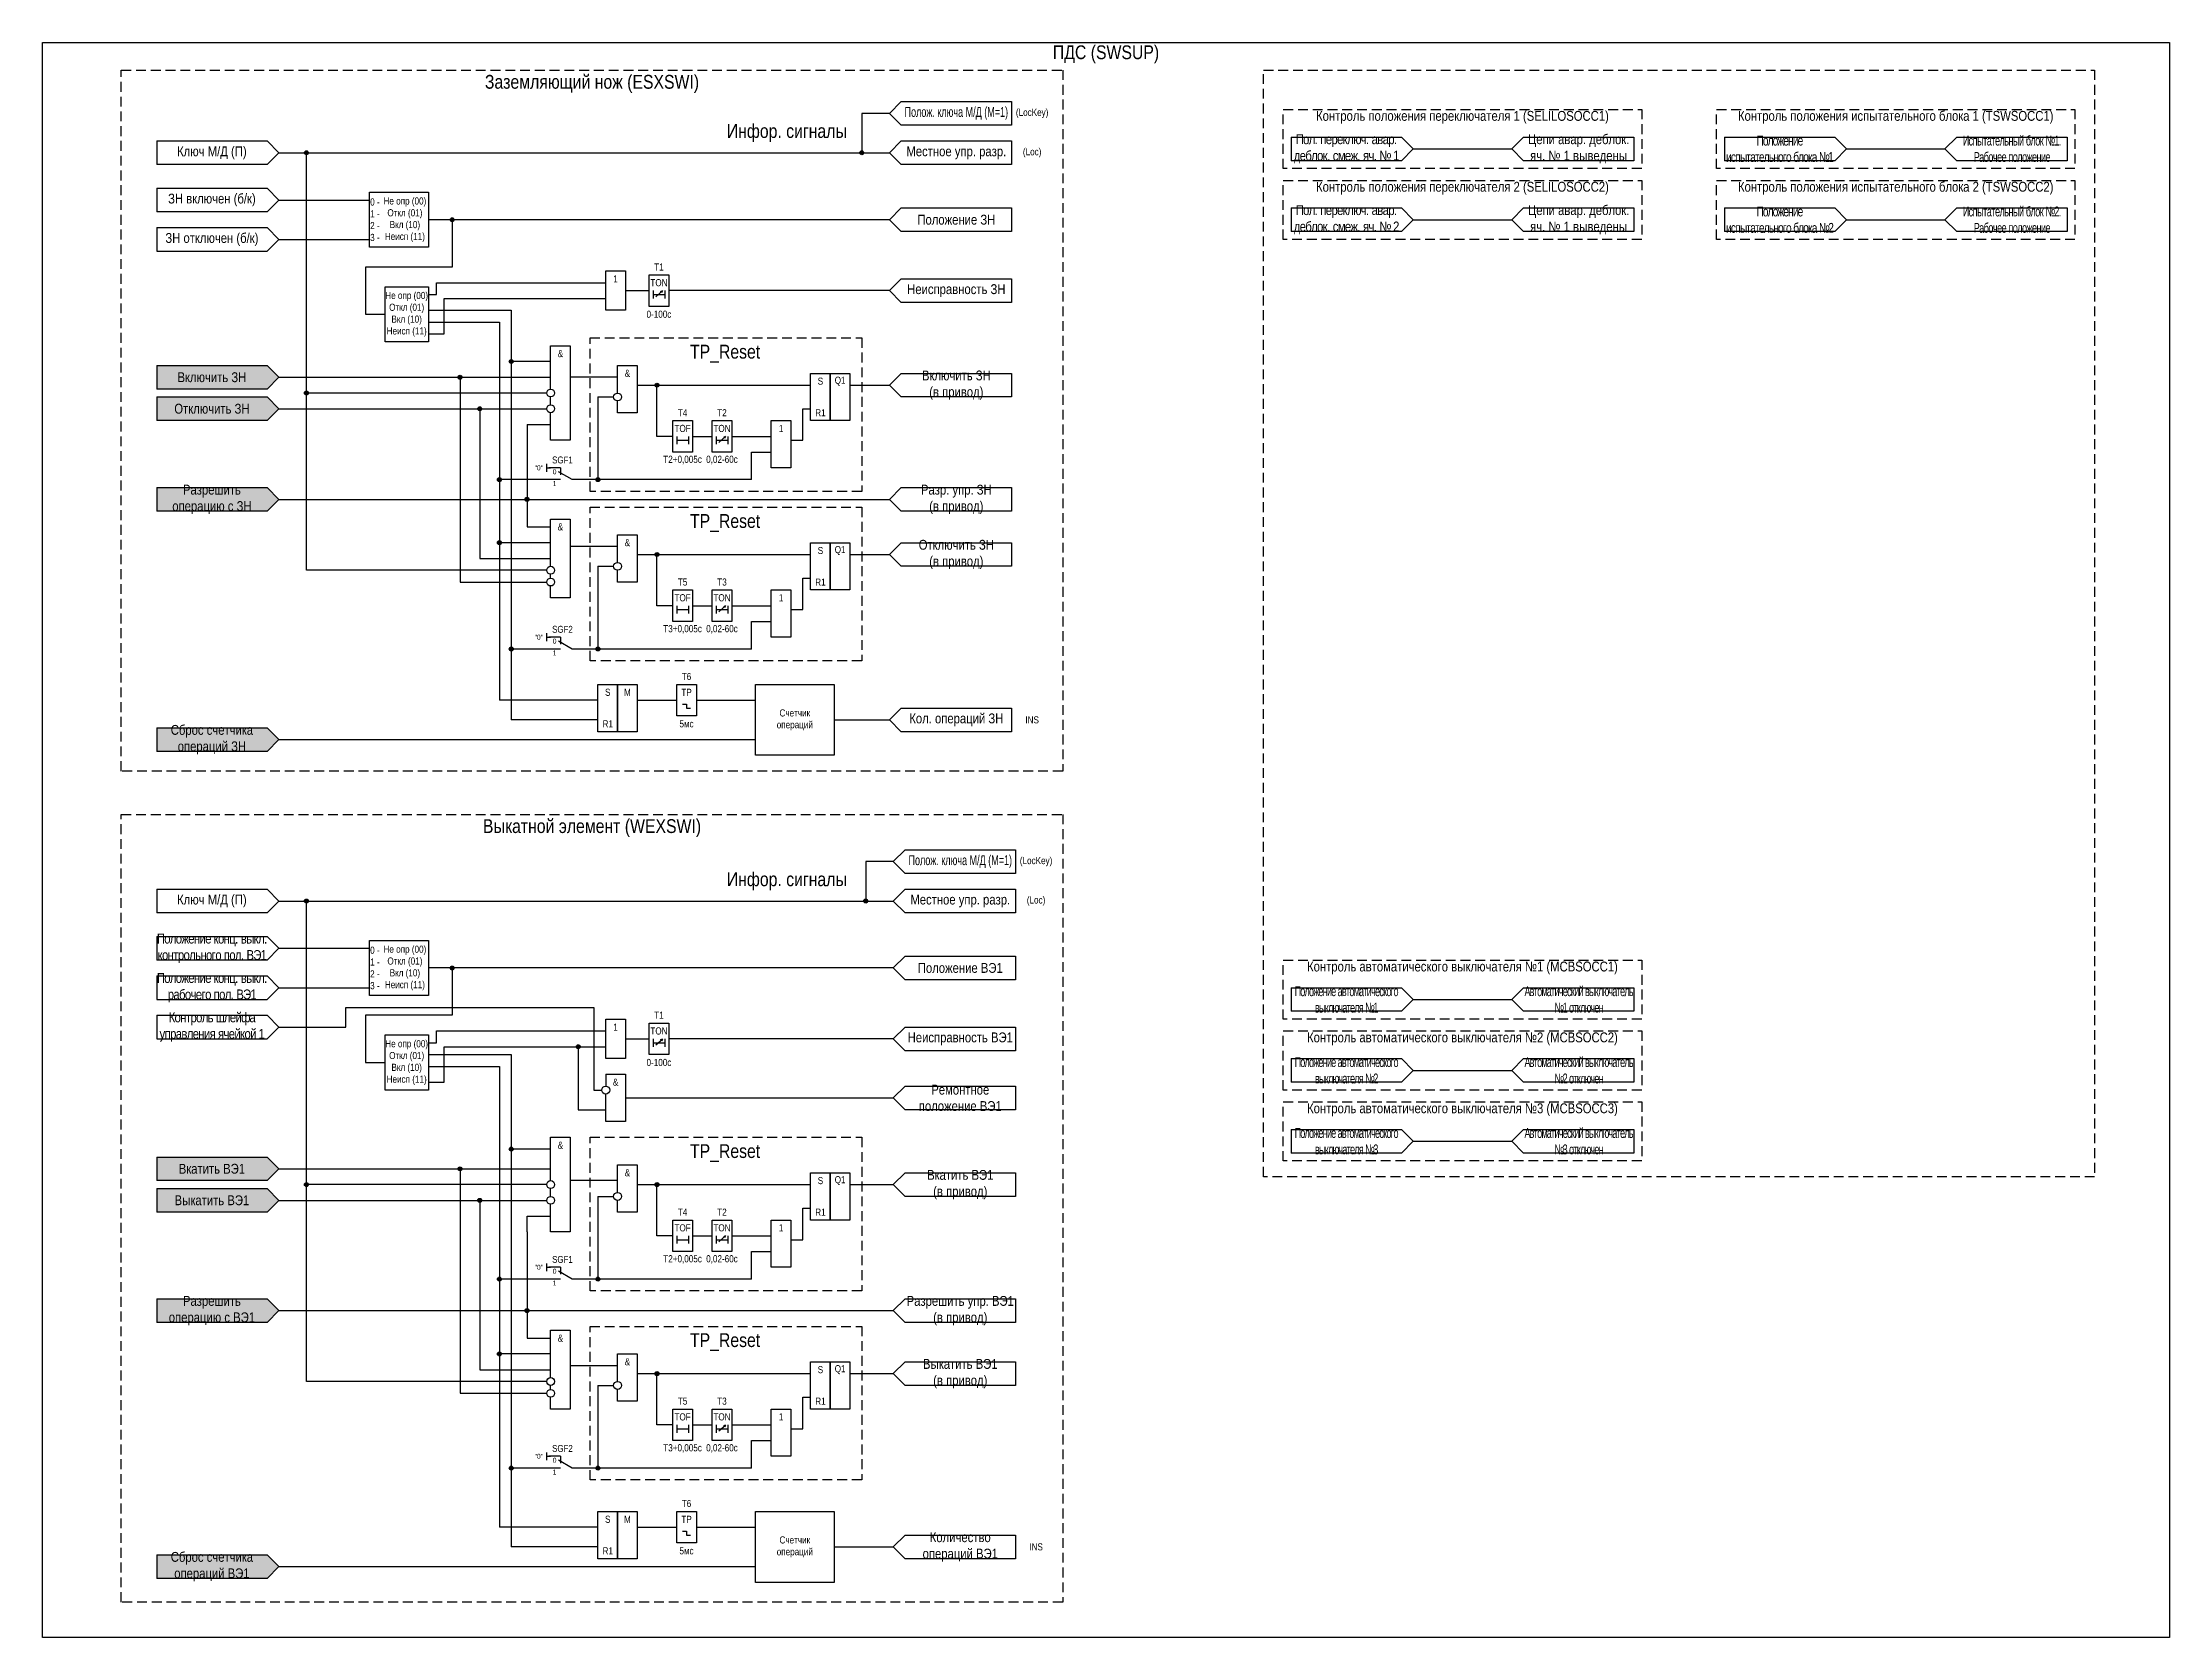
# Model space of a CAD drawing. Header units: millimetres. Extents: x -2185 to 310, y 0 to 555.
# Drawn here: x -2185 to -1645, y 7 to 412 of the extents above; entities that cross this region are included whole.
import ezdxf
from ezdxf.enums import TextEntityAlignment as Align

# ---------------------------------------------------------------- set-up
doc = ezdxf.new("R2010")
doc.units = ezdxf.units.MM
doc.linetypes.add('штриховая2', pattern=[0.375, 0.25, -0.125])
doc.layers.add('Основная', color=7, linetype='Continuous')
doc.styles.add('2.5_Gost_RD', font='ARIALN.TTF', dxfattribs={"height": 2.5})
doc.styles.add('3.5_Gost_RD', font='ARIALN.TTF', dxfattribs={"height": 3.5})
doc.styles.add('Вывод', font='ARIALN.TTF', dxfattribs={"height": 2.5})
doc.styles.add('Компонент', font='ARIALN.TTF', dxfattribs={"height": 3.5})

# ---------------------------------------------------------------- blocks, each defined once
blk = doc.blocks.new('Точка')
at = {"ltscale": 100}
h = blk.add_hatch(color=256, dxfattribs=at)
h.dxf.hatch_style = 1
edge = h.paths.add_edge_path()
edge.add_arc((0, 0), 0.5, 0, 360)
blk.add_circle((0, 0), 0.5, dxfattribs=at)
blk = doc.blocks.new('*U78')
at = {"layer": 'Основная', "color": 0}
blk.add_line((0, 0), (7, 4), dxfattribs=at)
at = {"layer": 'Основная', "ltscale": 0.35}
blk.add_line((6, 6), (6, 2.5), dxfattribs=at)
blk = doc.blocks.new('*U80')
at = {"layer": 'Основная', "color": 0}
for p, q in [((-3, 6), (-9, 6)), ((-3, 0), (-9, 0)), ((9, 0), (3, 0))]:
    blk.add_line(p, q, dxfattribs=at)
at = {"layer": 'Основная', "ltscale": 0.25, "xscale": -1}
blk.add_blockref('*U78', (3, 0), dxfattribs=at)
at = {"layer": 'Основная'}
for tag, height, style, p in [('ОУ', 3.5, 'Компонент', (-2, 10)), ('В1', 2.5, 'Вывод', (-14, 6)), ('В2', 2.5, 'Вывод', (-6, 4)), ('В3', 2.5, 'Вывод', (-6, -2))]:
    blk.add_attdef(tag, text='', height=height, dxfattribs=dict(at, style=style)).set_placement(p, align=Align.MIDDLE_CENTER)

msp = doc.modelspace()

# ---------------------------------------------------------------- hatches: boundary and pattern name
at = {"ltscale": 100, "true_color": 0x5496bb}
h = msp.add_hatch(color=153, dxfattribs=at)
h.dxf.hatch_style = 1
h.paths.add_polyline_path([(-2156, 330), (-2128, 330), (-2125, 327), (-2128, 324), (-2156, 324)])
h = msp.add_hatch(color=153, dxfattribs=at)
h.dxf.hatch_style = 1
h.paths.add_polyline_path([(-2156, 322), (-2128, 322), (-2125, 319), (-2128, 316), (-2156, 316)])
h = msp.add_hatch(color=153, dxfattribs=at)
h.dxf.hatch_style = 1
h.paths.add_polyline_path([(-2156, 299), (-2128, 299), (-2125, 296), (-2128, 293), (-2156, 293)])
h = msp.add_hatch(color=153, dxfattribs=at)
h.dxf.hatch_style = 1
h.paths.add_polyline_path([(-2156, 238), (-2128, 238), (-2125, 235), (-2128, 232), (-2156, 232)])
h = msp.add_hatch(color=153, dxfattribs=at)
h.dxf.hatch_style = 1
h.paths.add_polyline_path([(-2156, 129), (-2128, 129), (-2125, 126), (-2128, 123), (-2156, 123)])
h = msp.add_hatch(color=153, dxfattribs=at)
h.dxf.hatch_style = 1
h.paths.add_polyline_path([(-2156, 121), (-2128, 121), (-2125, 118), (-2128, 115), (-2156, 115)])
h = msp.add_hatch(color=153, dxfattribs=at)
h.dxf.hatch_style = 1
h.paths.add_polyline_path([(-2156, 93), (-2128, 93), (-2125, 90), (-2128, 87), (-2156, 87)])
h = msp.add_hatch(color=153, dxfattribs=at)
h.dxf.hatch_style = 1
h.paths.add_polyline_path([(-2156, 28), (-2128, 28), (-2125, 25), (-2128, 22), (-2156, 22)])

# ---------------------------------------------------------------- linework, layer by layer
at = {"color": 30, "ltscale": 100}
for p, q in [((-1967, 397), (-1970, 394)), ((-1967, 397), (-1939, 397)), ((-1970, 394), (-1977, 394)), ((-1977, 394), (-1977, 384)), ((-1970, 394), (-1967, 391)), ((-1939, 391), (-1967, 391)), ((-2125, 384), (-1970, 384)), ((-2118, 278), (-2118, 384)), ((-1967, 387), (-1970, 384)), ((-1970, 384), (-1967, 381)), ((-1967, 387), (-1939, 387)), ((-1939, 381), (-1967, 381)), ((-2057, 323), (-2118, 323)), ((-2057, 278), (-2118, 278)), ((-1966, 207), (-1969, 204)), ((-1966, 207), (-1938, 207)), ((-1969, 204), (-1976, 204)), ((-1976, 204), (-1976, 194)), ((-1969, 204), (-1966, 201)), ((-1938, 201), (-1966, 201)), ((-1966, 197), (-1969, 194)), ((-1966, 197), (-1938, 197)), ((-2125, 194), (-1969, 194)), ((-2118, 72), (-2118, 194)), ((-1969, 194), (-1966, 191)), ((-1938, 191), (-1966, 191)), ((-2057, 122), (-2118, 122)), ((-2057, 72), (-2118, 72))]:
    msp.add_line(p, q, dxfattribs=at)
at = {"ltscale": 100}
for p, q in [((-2156, 387), (-2128, 387)), ((-2156, 387), (-2156, 381)), ((-2128, 387), (-2125, 384)), ((-2125, 384), (-2128, 381)), ((-1868, 388), (-1840, 388)), ((-1868, 388), (-1868, 382)), ((-1840, 388), (-1837, 385)), ((-1837, 385), (-1840, 382)), ((-1837, 385), (-1812, 385)), ((-1809, 388), (-1812, 385)), ((-1812, 385), (-1809, 382)), ((-1809, 388), (-1781, 388)), ((-1758, 388), (-1730, 388)), ((-1758, 388), (-1758, 382)), ((-1730, 388), (-1727, 385)), ((-1727, 385), (-1730, 382)), ((-1727, 385), (-1702, 385)), ((-1699, 388), (-1702, 385)), ((-1702, 385), (-1699, 382)), ((-1699, 388), (-1671, 388)), ((-2128, 381), (-2156, 381)), ((-1840, 382), (-1868, 382)), ((-1781, 382), (-1809, 382)), ((-1730, 382), (-1758, 382)), ((-1671, 382), (-1699, 382)), ((-2156, 375), (-2128, 375)), ((-2156, 375), (-2156, 369)), ((-2128, 375), (-2125, 372)), ((-2128, 369), (-2156, 369)), ((-2125, 372), (-2128, 369)), ((-1967, 370), (-1970, 367)), ((-1967, 370), (-1939, 370)), ((-1868, 370), (-1840, 370)), ((-1868, 370), (-1868, 364)), ((-1840, 370), (-1837, 367)), ((-1809, 370), (-1812, 367)), ((-1809, 370), (-1781, 370)), ((-1758, 370), (-1730, 370)), ((-1758, 370), (-1758, 364)), ((-1730, 370), (-1727, 367)), ((-1699, 370), (-1702, 367)), ((-1699, 370), (-1671, 370)), ((-2156, 365), (-2128, 365)), ((-2156, 365), (-2156, 359)), ((-2128, 365), (-2125, 362)), ((-2125, 362), (-2128, 359)), ((-2125, 362), (-2102, 362)), ((-1970, 367), (-2087, 367)), ((-2081, 367), (-2081, 355)), ((-1970, 367), (-1967, 364)), ((-1939, 364), (-1967, 364)), ((-1840, 364), (-1868, 364)), ((-1837, 367), (-1840, 364)), ((-1837, 367), (-1812, 367)), ((-1812, 367), (-1809, 364)), ((-1781, 364), (-1809, 364)), ((-1730, 364), (-1758, 364)), ((-1727, 367), (-1730, 364)), ((-1727, 367), (-1702, 367)), ((-1702, 367), (-1699, 364)), ((-1671, 364), (-1699, 364)), ((-2156, 359), (-2128, 359)), ((-2081, 355), (-2103, 355)), ((-2103, 355), (-2103, 343)), ((-2085, 351), (-2042, 351)), ((-2085, 348), (-2085, 351)), ((-1967, 352), (-1970, 349)), ((-1967, 352), (-1939, 352)), ((-2087, 348), (-2085, 348)), ((-2083, 346), (-2083, 347)), ((-2083, 347), (-2042, 347)), ((-2083, 338), (-2083, 346)), ((-2037, 349), (-2031, 349)), ((-1970, 349), (-2026, 349)), ((-2026, 349), (-2026, 349)), ((-1970, 349), (-1967, 346)), ((-1939, 346), (-1967, 346)), ((-2103, 343), (-2098, 343)), ((-2087, 344), (-2066, 344)), ((-2087, 341), (-2069, 341)), ((-2069, 341), (-2069, 286)), ((-2066, 344), (-2066, 240)), ((-2087, 338), (-2083, 338)), ((-2156, 330), (-2128, 330)), ((-2156, 330), (-2156, 324)), ((-2128, 330), (-2125, 327)), ((-2056, 331), (-2066, 331)), ((-2125, 327), (-2128, 324)), ((-2125, 327), (-2056, 327)), ((-2079, 327), (-2079, 275)), ((-2039, 327), (-2051, 327)), ((-2034, 325), (-1990, 325)), ((-2029, 312), (-2029, 325)), ((-1980, 325), (-1970, 325)), ((-1967, 328), (-1970, 325)), ((-1970, 325), (-1967, 322)), ((-1967, 328), (-1939, 328)), ((-2128, 324), (-2156, 324)), ((-2156, 322), (-2128, 322)), ((-2156, 322), (-2156, 316)), ((-2128, 322), (-2125, 319)), ((-2125, 319), (-2128, 316)), ((-2125, 319), (-2057, 319)), ((-2074, 319), (-2074, 281)), ((-2044, 322), (-2044, 301)), ((-2044, 322), (-2040, 322)), ((-1992, 311), (-1992, 319)), ((-1992, 319), (-1990, 319)), ((-1939, 322), (-1967, 322)), ((-2128, 316), (-2156, 316)), ((-2062, 315), (-2056, 315)), ((-2062, 315), (-2062, 289)), ((-2025, 312), (-2029, 312)), ((-2020, 312), (-2015, 312)), ((-2010, 312), (-2010, 312)), ((-2010, 312), (-2000, 312)), ((-2005, 308), (-2000, 308)), ((-2005, 301), (-2005, 308)), ((-1995, 311), (-1992, 311)), ((-2156, 299), (-2128, 299)), ((-2156, 299), (-2156, 293)), ((-2128, 299), (-2125, 296)), ((-1967, 299), (-1970, 296)), ((-1967, 299), (-1939, 299)), ((-2128, 293), (-2156, 293)), ((-2125, 296), (-2128, 293)), ((-2125, 296), (-2062, 296)), ((-2062, 296), (-1970, 296)), ((-1970, 296), (-1967, 293)), ((-1939, 293), (-1967, 293)), ((-2062, 289), (-2056, 289)), ((-2074, 281), (-2056, 281)), ((-2069, 286), (-2069, 245)), ((-2056, 285), (-2069, 285)), ((-2039, 284), (-2051, 284)), ((-2034, 282), (-1990, 282)), ((-2029, 269), (-2029, 282)), ((-1980, 282), (-1970, 282)), ((-1967, 285), (-1970, 282)), ((-1970, 282), (-1967, 279)), ((-1967, 285), (-1939, 285)), ((-2044, 279), (-2044, 258)), ((-2044, 279), (-2040, 279)), ((-1992, 268), (-1992, 276)), ((-1992, 276), (-1990, 276)), ((-1939, 279), (-1967, 279)), ((-2079, 275), (-2057, 275)), ((-2025, 269), (-2029, 269)), ((-2020, 269), (-2015, 269)), ((-2010, 269), (-2010, 269)), ((-2010, 269), (-2000, 269)), ((-2005, 265), (-2000, 265)), ((-2005, 258), (-2005, 265)), ((-1995, 268), (-1992, 268)), ((-2044, 245), (-2069, 245)), ((-2034, 245), (-2024, 245)), ((-2021.5, 243), (-2020.5, 243)), ((-2019, 245), (-2004, 245)), ((-1967, 243), (-1970, 240)), ((-1967, 243), (-1939, 243)), ((-2156, 238), (-2128, 238)), ((-2156, 238), (-2156, 232)), ((-2128, 238), (-2125, 235)), ((-2044, 240), (-2066, 240)), ((-1970, 240), (-1967, 237)), ((-2125, 235), (-2128, 232)), ((-2125, 235), (-2004, 235)), ((-1939, 237), (-1967, 237)), ((-2128, 232), (-2156, 232)), ((-2156, 197), (-2128, 197)), ((-2156, 197), (-2156, 191)), ((-2128, 197), (-2125, 194)), ((-2128, 191), (-2156, 191)), ((-2125, 194), (-2128, 191)), ((-2156, 185), (-2128, 185)), ((-2156, 185), (-2156, 179)), ((-2128, 185), (-2125, 182)), ((-2128, 179), (-2156, 179)), ((-2125, 182), (-2128, 179)), ((-1966, 180), (-1969, 177)), ((-1966, 180), (-1938, 180)), ((-2156, 175), (-2128, 175)), ((-2156, 175), (-2156, 169)), ((-2128, 175), (-2125, 172)), ((-1969, 177), (-2087, 177)), ((-2081, 177), (-2081, 165)), ((-1969, 177), (-1966, 174)), ((-1938, 174), (-1966, 174)), ((-2156, 169), (-2128, 169)), ((-2125, 172), (-2128, 169)), ((-2125, 172), (-2102, 172)), ((-1868, 172), (-1840, 172)), ((-1868, 172), (-1868, 166)), ((-1840, 172), (-1837, 169)), ((-1837, 169), (-1840, 166)), ((-1837, 169), (-1812, 169)), ((-1809, 172), (-1812, 169)), ((-1812, 169), (-1809, 166)), ((-1809, 172), (-1781, 172)), ((-2156, 165), (-2128, 165)), ((-2156, 165), (-2156, 159)), ((-2128, 165), (-2125, 162)), ((-2108, 162), (-2108, 167)), ((-2108, 167), (-2045, 167)), ((-2081, 165), (-2103, 165)), ((-2103, 165), (-2103, 153)), ((-2045, 167), (-2045, 146)), ((-1840, 166), (-1868, 166)), ((-1781, 166), (-1809, 166)), ((-2156, 159), (-2128, 159)), ((-2125, 162), (-2128, 159)), ((-2125, 162), (-2108, 162)), ((-2087, 158), (-2085, 158)), ((-2085, 161), (-2042, 161)), ((-2085, 158), (-2085, 161)), ((-2083, 156), (-2083, 157)), ((-2083, 157), (-2042, 157)), ((-2049, 157), (-2049, 141)), ((-2037, 159), (-2031, 159)), ((-1969, 159), (-2026, 159)), ((-2026, 159), (-2026, 159)), ((-1966, 162), (-1969, 159)), ((-1969, 159), (-1966, 156)), ((-1966, 162), (-1938, 162)), ((-2103, 153), (-2098, 153)), ((-2087, 155), (-2066, 155)), ((-2087, 152), (-2069, 152)), ((-2083, 148), (-2083, 156)), ((-2069, 152), (-2069, 80)), ((-2066, 155), (-2066, 30)), ((-1938, 156), (-1966, 156)), ((-1868, 154), (-1840, 154)), ((-1868, 154), (-1868, 148)), ((-1840, 154), (-1837, 151)), ((-1809, 154), (-1812, 151)), ((-1809, 154), (-1781, 154)), ((-2087, 148), (-2083, 148)), ((-2045, 146), (-2043, 146)), ((-2042, 150), (-2037, 150)), ((-2042, 150), (-2042, 147)), ((-2037, 150), (-2037, 138)), ((-1966, 147), (-1969, 144)), ((-1966, 147), (-1938, 147)), ((-1840, 148), (-1868, 148)), ((-1837, 151), (-1840, 148)), ((-1837, 151), (-1812, 151)), ((-1812, 151), (-1809, 148)), ((-1781, 148), (-1809, 148)), ((-2049, 141), (-2042, 141)), ((-2042, 144), (-2042, 145)), ((-2042, 138), (-2042, 144)), ((-2037, 144), (-1969, 144)), ((-1969, 144), (-1966, 141)), ((-1938, 141), (-1966, 141)), ((-2037, 138), (-2042, 138)), ((-1868, 136), (-1840, 136)), ((-1868, 136), (-1868, 130)), ((-1840, 136), (-1837, 133)), ((-1809, 136), (-1812, 133)), ((-1809, 136), (-1781, 136)), ((-2056, 131), (-2066, 131)), ((-1840, 130), (-1868, 130)), ((-1837, 133), (-1840, 130)), ((-1837, 133), (-1812, 133)), ((-1812, 133), (-1809, 130)), ((-1781, 130), (-1809, 130)), ((-2156, 129), (-2128, 129)), ((-2156, 129), (-2156, 123)), ((-2128, 129), (-2125, 126)), ((-2125, 126), (-2128, 123)), ((-2125, 126), (-2056, 126)), ((-2079, 126), (-2079, 69)), ((-1966, 125), (-1969, 122)), ((-1966, 125), (-1938, 125)), ((-2128, 123), (-2156, 123)), ((-2156, 121), (-2128, 121)), ((-2156, 121), (-2156, 115)), ((-2128, 121), (-2125, 118)), ((-2039, 123), (-2051, 123)), ((-2044, 119), (-2044, 98)), ((-2044, 119), (-2040, 119)), ((-2034, 122), (-1990, 122)), ((-2029, 109), (-2029, 122)), ((-1980, 122), (-1969, 122)), ((-1969, 122), (-1966, 119)), ((-1938, 119), (-1966, 119)), ((-2128, 115), (-2156, 115)), ((-2125, 118), (-2128, 115)), ((-2125, 118), (-2057, 118)), ((-2074, 118), (-2074, 75)), ((-2062, 110), (-2062, 114)), ((-2062, 114), (-2056, 114)), ((-1992, 108), (-1992, 116)), ((-1992, 116), (-1990, 116)), ((-2062, 110), (-2062, 83)), ((-2025, 109), (-2029, 109)), ((-2020, 109), (-2015, 109)), ((-2010, 109), (-2010, 109)), ((-2010, 109), (-2000, 109)), ((-1995, 108), (-1992, 108)), ((-2005, 105), (-2000, 105)), ((-2005, 98), (-2005, 105)), ((-2156, 93), (-2128, 93)), ((-2156, 93), (-2156, 87)), ((-2128, 93), (-2125, 90)), ((-1966, 93), (-1969, 90)), ((-1966, 93), (-1938, 93)), ((-2128, 87), (-2156, 87)), ((-2125, 90), (-2128, 87)), ((-1969, 90), (-1966, 87)), ((-1938, 87), (-1966, 87)), ((-2062, 83), (-2056, 83)), ((-2069, 80), (-2069, 35)), ((-2056, 79), (-2069, 79)), ((-2039, 76), (-2051, 76)), ((-1966, 77), (-1969, 74)), ((-1966, 77), (-1938, 77)), ((-2074, 75), (-2056, 75)), ((-2044, 71), (-2044, 50)), ((-2044, 71), (-2040, 71)), ((-2034, 74), (-1990, 74)), ((-2029, 61), (-2029, 74)), ((-1980, 74), (-1969, 74)), ((-1969, 74), (-1966, 71)), ((-1938, 71), (-1966, 71)), ((-2079, 69), (-2057, 69)), ((-1992, 60), (-1992, 68)), ((-1992, 68), (-1990, 68)), ((-2025, 61), (-2029, 61)), ((-2020, 61), (-2015, 61)), ((-2010, 61), (-2010, 61)), ((-2010, 61), (-2000, 61)), ((-1995, 60), (-1992, 60)), ((-2005, 57), (-2000, 57)), ((-2005, 50), (-2005, 57)), ((-2044, 35), (-2069, 35)), ((-2034, 35), (-2024, 35)), ((-2021.5, 33), (-2020.5, 33)), ((-2019, 35), (-2004, 35)), ((-1966, 33), (-1969, 30)), ((-1966, 33), (-1938, 33)), ((-2156, 28), (-2128, 28)), ((-2156, 28), (-2156, 22)), ((-2128, 28), (-2125, 25)), ((-2044, 30), (-2066, 30)), ((-1969, 30), (-1966, 27)), ((-1938, 27), (-1966, 27)), ((-2128, 22), (-2156, 22)), ((-2125, 25), (-2128, 22)), ((-2125, 25), (-2004, 25))]:
    msp.add_line(p, q, dxfattribs=at)
at = {"color": 7, "ltscale": 100}
for p, q in [((-2125, 372), (-2102, 372)), ((-2029.3, 347.46), (-2027.63, 348.95)), ((-2027.63, 348.95), (-2028.15, 348.73)), ((-2027.63, 348.95), (-2027.89, 348.48)), ((-2013.3, 310.46), (-2011.63, 311.95)), ((-2011.63, 311.95), (-2012.15, 311.73)), ((-2011.63, 311.95), (-2011.89, 311.48)), ((-2013.3, 267.46), (-2011.63, 268.95)), ((-2011.63, 268.95), (-2012.15, 268.73)), ((-2011.63, 268.95), (-2011.89, 268.48)), ((-2125, 182), (-2102, 182)), ((-2029.3, 157.46), (-2027.63, 158.95)), ((-2027.63, 158.95), (-2028.15, 158.73)), ((-2027.63, 158.95), (-2027.89, 158.48)), ((-2013.3, 107.46), (-2011.63, 108.95)), ((-2011.63, 108.95), (-2012.15, 108.73)), ((-2011.63, 108.95), (-2011.89, 108.48)), ((-2013.3, 59.46), (-2011.63, 60.95)), ((-2011.63, 60.95), (-2012.15, 60.73)), ((-2011.63, 60.95), (-2011.89, 60.48))]:
    msp.add_line(p, q, dxfattribs=at)
at = {"color": 3, "ltscale": 100}
for p, q in [((-2057, 303), (-2057, 305)), ((-2057, 304), (-2056, 304)), ((-2056, 301), (-2069, 301)), ((-2005, 301), (-2050, 301)), ((-2057, 260), (-2057, 262)), ((-2057, 261), (-2056, 261)), ((-2056, 258), (-2066, 258)), ((-2005, 258), (-2050, 258)), ((-2056, 98), (-2069, 98)), ((-2057, 100), (-2057, 102)), ((-2057, 101), (-2056, 101)), ((-2005, 98), (-2050, 98)), ((-2125, 90), (-2062, 90)), ((-2062, 90), (-1969, 90)), ((-2057, 52), (-2057, 54)), ((-2056, 50), (-2066, 50)), ((-2057, 53), (-2056, 53)), ((-2005, 50), (-2050, 50))]:
    msp.add_line(p, q, dxfattribs=at)
at = {"ltscale": 100}
for points in [[(-2185, 412), (-1645, 412), (-1645, 7), (-2185, 7)], [(-2042, 354), (-2037, 354), (-2037, 344), (-2042, 344)], [(-2031, 353), (-2026, 353), (-2026, 345), (-2031, 345)], [(-2098, 350), (-2087, 350), (-2087, 336), (-2098, 336)], [(-1990, 328), (-1985, 328), (-1985, 316), (-1990, 316)], [(-1985, 328), (-1980, 328), (-1980, 316), (-1985, 316)], [(-2025, 316), (-2020, 316), (-2020, 308), (-2025, 308)], [(-2015, 316), (-2010, 316), (-2010, 308), (-2015, 308)], [(-2000, 316), (-1995, 316), (-1995, 304), (-2000, 304)], [(-1990, 285), (-1985, 285), (-1985, 273), (-1990, 273)], [(-1985, 285), (-1980, 285), (-1980, 273), (-1985, 273)], [(-2025, 273), (-2020, 273), (-2020, 265), (-2025, 265)], [(-2015, 273), (-2010, 273), (-2010, 265), (-2015, 265)], [(-2000, 273), (-1995, 273), (-1995, 261), (-2000, 261)], [(-2044, 249), (-2039, 249), (-2039, 237), (-2044, 237)], [(-2039, 249), (-2034, 249), (-2034, 237), (-2039, 237)], [(-2024, 249), (-2019, 249), (-2019, 241), (-2024, 241)], [(-2004, 249), (-1984, 249), (-1984, 231), (-2004, 231)], [(-2042, 164), (-2037, 164), (-2037, 154), (-2042, 154)], [(-2031, 163), (-2026, 163), (-2026, 155), (-2031, 155)], [(-2098, 160), (-2087, 160), (-2087, 146), (-2098, 146)], [(-1990, 125), (-1985, 125), (-1985, 113), (-1990, 113)], [(-1985, 125), (-1980, 125), (-1980, 113), (-1985, 113)], [(-2025, 113), (-2020, 113), (-2020, 105), (-2025, 105)], [(-2015, 113), (-2010, 113), (-2010, 105), (-2015, 105)], [(-2000, 113), (-1995, 113), (-1995, 101), (-2000, 101)], [(-1990, 77), (-1985, 77), (-1985, 65), (-1990, 65)], [(-1985, 77), (-1980, 77), (-1980, 65), (-1985, 65)], [(-2025, 65), (-2020, 65), (-2020, 57), (-2025, 57)], [(-2015, 65), (-2010, 65), (-2010, 57), (-2015, 57)], [(-2000, 65), (-1995, 65), (-1995, 53), (-2000, 53)], [(-2044, 39), (-2039, 39), (-2039, 27), (-2044, 27)], [(-2039, 39), (-2034, 39), (-2034, 27), (-2039, 27)], [(-2024, 39), (-2019, 39), (-2019, 31), (-2024, 31)], [(-2004, 39), (-1984, 39), (-1984, 21), (-2004, 21)]]:
    msp.add_lwpolyline(points, close=True, dxfattribs=at)
at = {"linetype": 'штриховая2', "ltscale": 10}
for points in [[(-1926, 227), (-2165, 227), (-2165, 405), (-1926, 405)], [(-1875, 405), (-1664, 405), (-1664, 124), (-1875, 124)], [(-1870, 395), (-1779, 395), (-1779, 380), (-1870, 380)], [(-1760, 395), (-1669, 395), (-1669, 380), (-1760, 380)], [(-1870, 377), (-1779, 377), (-1779, 362), (-1870, 362)], [(-1760, 377), (-1669, 377), (-1669, 362), (-1760, 362)], [(-2046, 337), (-1977, 337), (-1977, 298), (-2046, 298)], [(-2046, 294), (-1977, 294), (-1977, 255), (-2046, 255)], [(-1926, 16), (-2165, 16), (-2165, 216), (-1926, 216)], [(-1870, 179), (-1779, 179), (-1779, 164), (-1870, 164)], [(-1870, 161), (-1779, 161), (-1779, 146), (-1870, 146)], [(-1870, 143), (-1779, 143), (-1779, 128), (-1870, 128)], [(-2046, 134), (-1977, 134), (-1977, 95), (-2046, 95)], [(-2046, 86), (-1977, 86), (-1977, 47), (-2046, 47)]]:
    msp.add_lwpolyline(points, close=True, dxfattribs=at)
at = {"color": 30, "ltscale": 100}
for points in [[(-1970, 394), (-1967, 397), (-1939, 397), (-1939, 391), (-1967, 391), (-1970, 394)], [(-1970, 384), (-1967, 387), (-1939, 387), (-1939, 381), (-1967, 381), (-1970, 384)], [(-1969, 204), (-1966, 207), (-1938, 207), (-1938, 201), (-1966, 201), (-1969, 204)], [(-1969, 194), (-1966, 197), (-1938, 197), (-1938, 191), (-1966, 191), (-1969, 194)]]:
    msp.add_lwpolyline(points, dxfattribs=at)
at = {"ltscale": 100}
for points in [[(-1812, 385), (-1809, 388), (-1781, 388), (-1781, 382), (-1809, 382), (-1812, 385)], [(-1702, 385), (-1699, 388), (-1671, 388), (-1671, 382), (-1699, 382), (-1702, 385)], [(-1970, 367), (-1967, 370), (-1939, 370), (-1939, 364), (-1967, 364), (-1970, 367)], [(-1812, 367), (-1809, 370), (-1781, 370), (-1781, 364), (-1809, 364), (-1812, 367)], [(-1702, 367), (-1699, 370), (-1671, 370), (-1671, 364), (-1699, 364), (-1702, 367)], [(-1970, 349), (-1967, 352), (-1939, 352), (-1939, 346), (-1967, 346), (-1970, 349)], [(-2030, 349), (-2030, 347)], [(-2030, 348), (-2027, 348)], [(-2027, 349), (-2027, 347)], [(-2056, 324), (-2056, 335), (-2051, 335), (-2051, 311), (-2056, 311), (-2056, 318)], [(-2039, 327), (-2039, 330)], [(-2039, 329), (-2039, 330), (-2034, 330), (-2034, 318), (-2039, 318), (-2039, 321)], [(-2039, 323), (-2039, 327)], [(-1970, 325), (-1967, 328), (-1939, 328), (-1939, 322), (-1967, 322), (-1970, 325)], [(-2056, 320), (-2056, 322)], [(-2024, 312), (-2024, 310)], [(-2024, 311), (-2021, 311)], [(-2021, 312), (-2021, 310)], [(-2014, 312), (-2014, 310)], [(-2014, 311), (-2011, 311)], [(-2011, 312), (-2011, 310)], [(-1970, 296), (-1967, 299), (-1939, 299), (-1939, 293), (-1967, 293), (-1970, 296)], [(-2056, 279), (-2056, 291), (-2051, 291), (-2051, 271), (-2056, 271), (-2056, 274)], [(-2039, 284), (-2039, 287)], [(-2039, 286), (-2039, 287), (-2034, 287), (-2034, 275), (-2039, 275), (-2039, 278)], [(-2039, 280), (-2039, 284)], [(-1970, 282), (-1967, 285), (-1939, 285), (-1939, 279), (-1967, 279), (-1970, 282)], [(-2056, 276), (-2056, 277)], [(-2024, 269), (-2024, 267)], [(-2024, 268), (-2021, 268)], [(-2021, 269), (-2021, 267)], [(-2014, 269), (-2014, 267)], [(-2014, 268), (-2011, 268)], [(-2011, 269), (-2011, 267)], [(-2022.5, 244), (-2021.5, 244)], [(-2021.5, 244), (-2021.5, 243)], [(-1970, 240), (-1967, 243), (-1939, 243), (-1939, 237), (-1967, 237), (-1970, 240)], [(-1984, 240), (-1970, 240)], [(-1969, 177), (-1966, 180), (-1938, 180), (-1938, 174), (-1966, 174), (-1969, 177)], [(-1812, 169), (-1809, 172), (-1781, 172), (-1781, 166), (-1809, 166), (-1812, 169)], [(-2030, 159), (-2030, 157)], [(-2030, 158), (-2027, 158)], [(-2027, 159), (-2027, 157)], [(-1969, 159), (-1966, 162), (-1938, 162), (-1938, 156), (-1966, 156), (-1969, 159)], [(-1812, 151), (-1809, 154), (-1781, 154), (-1781, 148), (-1809, 148), (-1812, 151)], [(-1969, 144), (-1966, 147), (-1938, 147), (-1938, 141), (-1966, 141), (-1969, 144)], [(-1812, 133), (-1809, 136), (-1781, 136), (-1781, 130), (-1809, 130), (-1812, 133)], [(-2056, 123), (-2056, 134), (-2051, 134), (-2051, 110), (-2056, 110), (-2056, 117)], [(-2039, 124), (-2039, 127)], [(-2039, 126), (-2039, 127), (-2034, 127), (-2034, 115), (-2039, 115), (-2039, 118)], [(-1969, 122), (-1966, 125), (-1938, 125), (-1938, 119), (-1966, 119), (-1969, 122)], [(-2056, 119), (-2056, 121)], [(-2039, 120), (-2039, 124)], [(-2024, 109), (-2024, 107)], [(-2024, 108), (-2021, 108)], [(-2021, 109), (-2021, 107)], [(-2014, 109), (-2014, 107)], [(-2014, 108), (-2011, 108)], [(-2011, 109), (-2011, 107)], [(-1969, 90), (-1966, 93), (-1938, 93), (-1938, 87), (-1966, 87), (-1969, 90)], [(-2056, 73), (-2056, 85), (-2051, 85), (-2051, 65), (-2056, 65), (-2056, 68)], [(-2039, 76), (-2039, 79)], [(-2039, 78), (-2039, 79), (-2034, 79), (-2034, 67), (-2039, 67), (-2039, 70)], [(-2039, 72), (-2039, 76)], [(-1969, 74), (-1966, 77), (-1938, 77), (-1938, 71), (-1966, 71), (-1969, 74)], [(-2056, 70), (-2056, 71)], [(-2024, 61), (-2024, 59)], [(-2024, 60), (-2021, 60)], [(-2021, 61), (-2021, 59)], [(-2014, 61), (-2014, 59)], [(-2014, 60), (-2011, 60)], [(-2011, 61), (-2011, 59)], [(-2022.5, 34), (-2021.5, 34)], [(-2021.5, 34), (-2021.5, 33)], [(-1969, 30), (-1966, 33), (-1938, 33), (-1938, 27), (-1966, 27), (-1969, 30)], [(-1984, 30), (-1969, 30)]]:
    msp.add_lwpolyline(points, dxfattribs=at)
at = {"color": 3, "ltscale": 100}
for points in [[(-2102, 374), (-2087, 374), (-2087, 360), (-2102, 360)], [(-2102, 184), (-2087, 184), (-2087, 170), (-2102, 170)]]:
    msp.add_lwpolyline(points, close=True, dxfattribs=at)
for centre in [(-2056, 323), (-2056, 319), (-2039, 322), (-2056, 278), (-2056, 275), (-2039, 279), (-2042, 146), (-2056, 122), (-2056, 118), (-2039, 119), (-2056, 72), (-2039, 71), (-2056, 69)]:
    msp.add_circle(centre, 1)

# ---------------------------------------------------------------- block references
at = {"ltscale": 100}
for p in [(-2118, 384), (-2081, 367), (-2118, 194), (-2081, 177)]:
    msp.add_blockref('Точка', p, dxfattribs=at)
at = {"color": 30, "ltscale": 100}
for p in [(-1977, 384), (-1976, 194)]:
    msp.add_blockref('Точка', p, dxfattribs=at)
at = {"color": 2, "ltscale": 100}
for p in [(-2066, 331), (-2079, 327), (-2029, 325), (-2118, 323), (-2074, 319), (-2069, 301), (-2044, 301), (-2062, 296), (-2069, 285), (-2029, 282), (-2066, 258), (-2044, 258), (-2049, 157), (-2066, 131), (-2079, 126), (-2118, 122), (-2029, 122), (-2074, 118), (-2069, 98), (-2044, 98), (-2062, 90), (-2069, 79), (-2029, 74), (-2066, 50), (-2044, 50)]:
    msp.add_blockref('Точка', p, dxfattribs=at)
at = {"layer": 'Основная', "color": 3, "ltscale": 0.25, "xscale": 0.5, "yscale": 0.5, "zscale": 0.5}
for p, values in [((-2052, 301), {'ОУ': 'SGF1', 'В1': '"0"', 'В2': '0', 'В3': '1'}), ((-2052, 258), {'ОУ': 'SGF2', 'В1': '"0"', 'В2': '0', 'В3': '1'}), ((-2052, 98), {'ОУ': 'SGF1', 'В1': '"0"', 'В2': '0', 'В3': '1'}), ((-2052, 50), {'ОУ': 'SGF2', 'В1': '"0"', 'В2': '0', 'В3': '1'})]:
    msp.add_blockref('*U80', p, dxfattribs=at).add_auto_attribs(values)

# ---------------------------------------------------------------- texts
at = {"color": 30, "ltscale": 100, "attachment_point": 5}
for s, insert, char_height, width, style in [('ПДС (SWSUP)', (-1915, 409), 3.5, 540, '3.5_Gost_RD'), ('Заземляющий нож (ESXSWI)', (-2045.5, 401.5), 3.5, 239, '3.5_Gost_RD'), ('{\\W0.8;Полож. ключа М/Д (М=1)}', (-1953, 394), 2.5, 28, '2.5_Gost_RD'), ('(LocKey)', (-1933.75, 394), 1.8, 7.5, '2.5_Gost_RD'), ('Контроль положения переключателя 1 (SELILOSOCC1)', (-1824.5, 393), 2.5, 91, '3.5_Gost_RD'), ('Контроль положения испытательного блока 1 (TSWSOCC1)', (-1714.5, 393), 2.5, 91, '3.5_Gost_RD'), ('Инфор. сигналы', (-1996, 389), 3.5, 31.8568, '3.5_Gost_RD'), ('Местное упр. разр.', (-1953, 384), 2.5, 28, '2.5_Gost_RD'), ('(Loc)', (-1933.75, 384), 1.8, 7.5, '2.5_Gost_RD'), ('Контроль положения переключателя 2 (SELILOSOCC2)', (-1824.5, 375), 2.5, 91, '3.5_Gost_RD'), ('Контроль положения испытательного блока 2 (TSWSOCC2)', (-1714.5, 375), 2.5, 91, '3.5_Gost_RD'), ('{\\C3;ТР_Reset}', (-2011.71, 333), 3.5, 43.4272, '3.5_Gost_RD'), ('{\\C3;ТР_Reset}', (-2011.71, 290), 3.5, 43.4272, '3.5_Gost_RD'), ('Выкатной элемент (WEXSWI)', (-2045.5, 212.5), 3.5, 239, '3.5_Gost_RD'), ('{\\W0.8;Полож. ключа М/Д (М=1)}', (-1952, 204), 2.5, 28, '2.5_Gost_RD'), ('(LocKey)', (-1932.75, 204), 1.8, 7.5, '2.5_Gost_RD'), ('Инфор. сигналы', (-1996, 199), 3.5, 30.8568, '3.5_Gost_RD'), ('Местное упр. разр.', (-1952, 194), 2.5, 28, '2.5_Gost_RD'), ('(Loc)', (-1932.75, 194), 1.8, 7.5, '2.5_Gost_RD'), ('Контроль автоматического выключателя №1 (MCBSOCC1)', (-1824.5, 177), 2.5, 91, '3.5_Gost_RD'), ('Контроль автоматического выключателя №2 (MCBSOCC2)', (-1824.5, 159), 2.5, 91, '3.5_Gost_RD'), ('Контроль автоматического выключателя №3 (MCBSOCC3)', (-1824.5, 141), 2.5, 91, '3.5_Gost_RD'), ('{\\C3;ТР_Reset}', (-2011.71, 130), 3.5, 43.4272, '3.5_Gost_RD'), ('{\\C3;ТР_Reset}', (-2011.71, 82), 3.5, 43.4272, '3.5_Gost_RD')]:
    msp.add_mtext(s, dxfattribs=dict(at, insert=insert, char_height=char_height, width=width, style=style))
at = {"ltscale": 100, "attachment_point": 5, "style": '2.5_Gost_RD'}
for s, insert, char_height, width in [('Цепи авар. деблок. яч. № 1 выведены', (-1795, 385), 2.5, 28), ('Ключ М/Д (П)', (-2142, 384), 2.5, 28), ('{\\T0.9;Пол. переключ. авар. деблок. смеж. яч. № 1}', (-1854, 385), 2.5, 28), ('{\\W0.9;\\T0.85;Положение испытательного блока №1}', (-1744, 385), 2.5, 28), ('{\\W0.8;\\T0.9;Испытательный блок №1. Рабочее положение}', (-1685, 385), 2.5, 28), ('ЗН включен (б/к)', (-2142, 372), 2.5, 28), ('Положение ЗН', (-1953, 367), 2.5, 28), ('{\\T0.9;Пол. переключ. авар. деблок. смеж. яч. № 2}', (-1854, 367), 2.5, 28), ('Цепи авар. деблок. яч. № 1 выведены', (-1795, 367), 2.5, 28), ('{\\W0.9;\\T0.85;Положение испытательного блока №2}', (-1744, 367), 2.5, 28), ('{\\W0.8;\\T0.9;Испытательный блок №2. Рабочее положение}', (-1685, 367), 2.5, 28), ('ЗН отключен (б/к)', (-2142, 362), 2.5, 28), ('1', (-2039.5, 352), 1.8, 5), ('TON', (-2028.5, 351), 1.8, 5), ('T1', (-2028.5, 355), 1.8, 5), ('Неисправность ЗН', (-1953, 349), 2.5, 28), ('0-100с', (-2028.5, 343), 1.8, 5), ('&', (-2053.5, 333), 1.8, 5), ('Включить ЗН', (-2142, 327), 2.5, 28), ('&', (-2036.5, 328), 1.8, 5), ('S', (-1987.5, 326), 1.8, 5), ('Q1', (-1982.5, 326), 1.8, 5), ('Включить ЗН^J(в привод)', (-1953, 325), 2.5, 28), ('Отключить ЗН', (-2142, 319), 2.5, 28), ('T4', (-2022.5, 318), 1.8, 5), ('T2', (-2012.5, 318), 1.8, 5), ('R1', (-1987.5, 318), 1.8, 5), ('TOF', (-2022.5, 314), 1.8, 5), ('TON', (-2012.5, 314), 1.8, 5), ('1', (-1997.5, 314), 1.8, 5), ('Т2+0,005с', (-2022.5, 306), 1.8, 5), ('0,02-60с', (-2012.5, 306), 1.8, 5), ('Разрешить операцию с ЗН', (-2142, 296), 2.5, 28), ('Разр. упр. ЗН^J(в привод)', (-1953, 296), 2.5, 28), ('&', (-2053.5, 289), 1.8, 5), ('&', (-2036.5, 285), 1.8, 5), ('S', (-1987.5, 283), 1.8, 5), ('Q1', (-1982.5, 283), 1.8, 5), ('Отключить ЗН^J(в привод)', (-1953, 282), 2.5, 28), ('T5', (-2022.5, 275), 1.8, 5), ('T3', (-2012.5, 275), 1.8, 5), ('R1', (-1987.5, 275), 1.8, 5), ('TOF', (-2022.5, 271), 1.8, 5), ('TON', (-2012.5, 271), 1.8, 5), ('1', (-1997.5, 271), 1.8, 5), ('Т3+0,005с', (-2022.5, 263), 1.8, 5), ('0,02-60с', (-2012.5, 263), 1.8, 5), ('T6', (-2021.5, 251), 1.8, 5), ('S', (-2041.5, 247), 1.8, 5), ('М', (-2036.5, 247), 1.8, 5), ('TP', (-2021.5, 247), 1.8, 5), ('Сброс счетчика операций ЗН', (-2142, 235), 2.5, 28), ('R1', (-2041.5, 239), 1.8, 5), ('5мс', (-2021.5, 239), 1.8, 5), ('Счетчик^Jопераций', (-1994, 240), 1.8, 20), ('Кол. операций ЗН', (-1953, 240), 2.5, 28), ('INS', (-1933.75, 240), 1.8, 7.5), ('Ключ М/Д (П)', (-2142, 194), 2.5, 28), ('{\\T0.9;Положение конц. выкл. контрольного пол. ВЭ1}', (-2142, 182), 2.5, 28), ('Положение ВЭ1', (-1952, 177), 2.5, 28), ('{\\T0.9;Положение конц. выкл. рабочего пол. ВЭ1}', (-2142, 172), 2.5, 28), ('{\\W0.8;\\T0.85;Положение автоматического выключателя №1}', (-1854, 169), 2.5, 28), ('{\\W0.8;\\T0.8;Автоматический выключатель №1 отключен}', (-1795, 169), 2.5, 28), ('{\\T0.9;Контроль шлейфа управления ячейкой 1}', (-2142, 162), 2.5, 28), ('1', (-2039.5, 162), 1.8, 5), ('T1', (-2028.5, 165), 1.8, 5), ('TON', (-2028.5, 161), 1.8, 5), ('Неисправность ВЭ1', (-1952, 159), 2.5, 28), ('0-100с', (-2028.5, 153), 1.8, 5), ('{\\W0.8;\\T0.85;Положение автоматического выключателя №2}', (-1854, 151), 2.5, 28), ('{\\W0.8;\\T0.8;Автоматический выключатель №2 отключен}', (-1795, 151), 2.5, 28), ('&', (-2039.5, 148), 1.8, 5), ('Ремонтное положение ВЭ1', (-1952, 144), 2.5, 28), ('{\\W0.8;\\T0.85;Положение автоматического выключателя №3}', (-1854, 133), 2.5, 28), ('{\\W0.8;\\T0.8;Автоматический выключатель №3 отключен}', (-1795, 133), 2.5, 28), ('&', (-2053.5, 132), 1.8, 5), ('Вкатить ВЭ1', (-2142, 126), 2.5, 28), ('&', (-2036.5, 125), 1.8, 5), ('Вкатить ВЭ1^J(в привод)', (-1952, 122), 2.5, 28), ('Выкатить ВЭ1', (-2142, 118), 2.5, 28), ('S', (-1987.5, 123), 1.8, 5), ('Q1', (-1982.5, 123), 1.8, 5), ('T4', (-2022.5, 115), 1.8, 5), ('T2', (-2012.5, 115), 1.8, 5), ('R1', (-1987.5, 115), 1.8, 5), ('TOF', (-2022.5, 111), 1.8, 5), ('TON', (-2012.5, 111), 1.8, 5), ('1', (-1997.5, 111), 1.8, 5), ('Т2+0,005с', (-2022.5, 103), 1.8, 5), ('0,02-60с', (-2012.5, 103), 1.8, 5), ('Разрешить операцию с ВЭ1', (-2142, 90), 2.5, 28), ('Разрешить упр. ВЭ1^J(в привод)', (-1952, 90), 2.5, 28), ('&', (-2053.5, 83), 1.8, 5), ('&', (-2036.5, 77), 1.8, 5), ('S', (-1987.5, 75), 1.8, 5), ('Q1', (-1982.5, 75), 1.8, 5), ('Выкатить ВЭ1^J(в привод)', (-1952, 74), 2.5, 28), ('T5', (-2022.5, 67), 1.8, 5), ('T3', (-2012.5, 67), 1.8, 5), ('R1', (-1987.5, 67), 1.8, 5), ('TOF', (-2022.5, 63), 1.8, 5), ('TON', (-2012.5, 63), 1.8, 5), ('1', (-1997.5, 63), 1.8, 5), ('Т3+0,005с', (-2022.5, 55), 1.8, 5), ('0,02-60с', (-2012.5, 55), 1.8, 5), ('S', (-2041.5, 37), 1.8, 5), ('М', (-2036.5, 37), 1.8, 5), ('TP', (-2021.5, 37), 1.8, 5), ('T6', (-2021.5, 41), 1.8, 5), ('Счетчик^Jопераций', (-1994, 30), 1.8, 20), ('Количество операций ВЭ1', (-1952, 30), 2.5, 28), ('Сброс счетчика операций ВЭ1', (-2142, 25), 2.5, 28), ('R1', (-2041.5, 29), 1.8, 5), ('5мс', (-2021.5, 29), 1.8, 5), ('INS', (-1932.75, 30), 1.8, 7.5)]:
    msp.add_mtext(s, dxfattribs=dict(at, insert=insert, char_height=char_height, width=width))
at = {"color": 3, "ltscale": 100, "char_height": 1.8, "attachment_point": 5, "style": '2.5_Gost_RD'}
for s, insert, width in [('Не опр (00)\\PОткл (01)\\PВкл (10)\\PНеисп (11)', (-2093, 367), 11), ('0 -\\P1 -\\P2 - \\P3 -', (-2100.62, 367), 3.25), ('Не опр (00)\\PОткл (01)\\PВкл (10)\\PНеисп (11)', (-2092.55, 343), 10.8986), ('0 -\\P1 -\\P2 - \\P3 -', (-2100.62, 177), 3.25), ('Не опр (00)\\PОткл (01)\\PВкл (10)\\PНеисп (11)', (-2093, 177), 11), ('Не опр (00)\\PОткл (01)\\PВкл (10)\\PНеисп (11)', (-2092.55, 153), 10.8986)]:
    msp.add_mtext(s, dxfattribs=dict(at, insert=insert, width=width))

doc.saveas('drawing.dxf')
